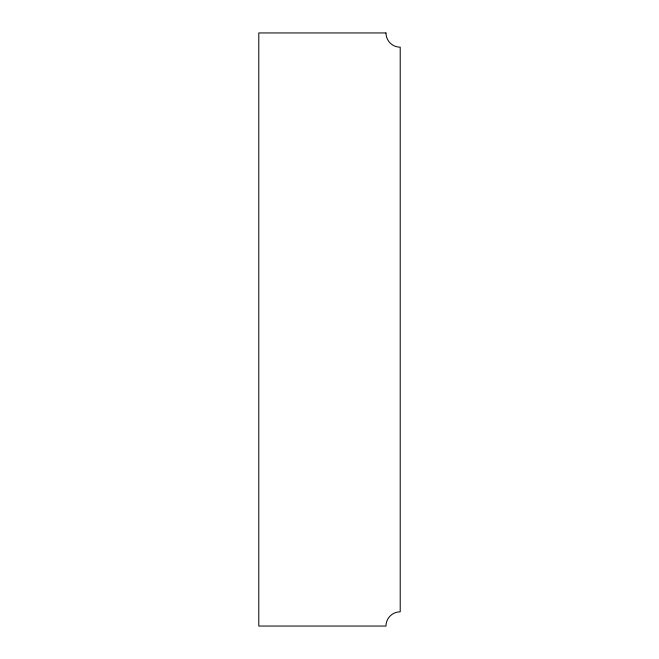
<?xml version="1.0" encoding="UTF-8"?>
<svg xmlns="http://www.w3.org/2000/svg" width="659" height="659" viewBox="0 0 659 659"><rect width="100%" height="100%" fill="white"/><g stroke="black" fill="none" stroke-linecap="round" stroke-linejoin="round"><path stroke-width="0.99" d="M385.976 32.95L258.789 32.95L258.789 626.05L385.976 626.05A14.234 14.234 0 0 1 400.211 611.816L400.211 47.184A14.234 14.234 0 0 1 385.976 32.95"/></g></svg>
